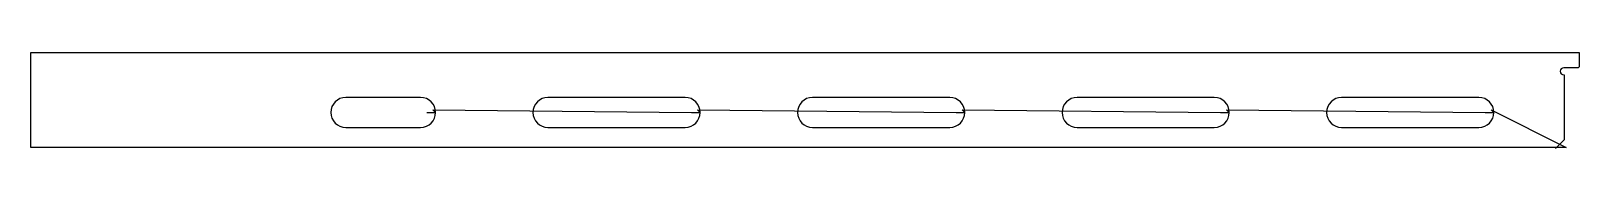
# Model space of a CAD drawing. Header units: metres. Extents: x 757 to 6960, y 794 to 1180.
import ezdxf

# ---------------------------------------------------------------- set-up
doc = ezdxf.new("R2010")
doc.units = ezdxf.units.M

msp = doc.modelspace()

# ---------------------------------------------------------------- linework, layer by layer
at = {"layer": 'TOOL_0'}
for p, q in [((757.274, 798.46), (757.274, 1179.96)), ((757.274, 1179.96), (6959.774, 1179.96)), ((6959.774, 1179.96), (6959.774, 1122.328)), ((6955.906, 1118.46), (6898.524, 1118.46)), ((6959.774, 1122.328), (6955.906, 1118.46)), ((6898.524, 1089.96), (6899.774, 1089.96)), ((6899.774, 1089.96), (6899.774, 829.399)), ((2318.529, 999.21), (2018.529, 999.21)), ((3378.528, 999.21), (2828.528, 999.21)), ((4438.527, 999.21), (3888.527, 999.21)), ((5498.526, 999.21), (4948.526, 999.21)), ((6558.525, 999.21), (6008.525, 999.21)), ((2343.529, 939.21), (2378.529, 939.21)), ((2378.529, 939.21), (2367.922, 949.817)), ((2367.922, 949.817), (3403.528, 939.21)), ((3403.528, 939.21), (3438.528, 939.21)), ((3438.528, 939.21), (3427.921, 949.817)), ((3427.921, 949.817), (4463.527, 939.21)), ((4463.527, 939.21), (4498.527, 939.21)), ((4498.527, 939.21), (4487.92, 949.817)), ((4487.92, 949.817), (5523.526, 939.21)), ((5523.526, 939.21), (5558.526, 939.21)), ((5558.526, 939.21), (5547.919, 949.817)), ((5547.919, 949.817), (6583.525, 939.21)), ((6583.525, 939.21), (6618.525, 939.21)), ((6618.525, 939.21), (6607.918, 949.817)), ((6607.918, 949.817), (6907.551, 798.46)), ((2018.529, 879.21), (2318.529, 879.21)), ((2828.528, 879.21), (3378.528, 879.21)), ((3888.527, 879.21), (4438.527, 879.21)), ((4948.526, 879.21), (5498.526, 879.21)), ((6008.525, 879.21), (6558.525, 879.21)), ((6899.774, 829.399), (6868.835, 798.46)), ((6868.835, 798.46), (757.274, 798.46)), ((6868.835, 798.46), (6865.857, 794.215)), ((6907.551, 798.46), (6868.835, 798.46))]:
    msp.add_line(p, q, dxfattribs=at)
for centre, radius, start, end in [((6898.524, 1104.21), 14.25, 90, 270), ((2018.529, 939.21), 60, 90, 270), ((2318.529, 939.21), 60, 0, 90), ((2828.528, 939.21), 60, 90, 270), ((3378.528, 939.21), 60, 0, 90), ((3888.527, 939.21), 60, 90, 270), ((4438.527, 939.21), 60, 0, 90), ((4948.526, 939.21), 60, 90, 270), ((5498.526, 939.21), 60, 0, 90), ((6008.525, 939.21), 60, 90, 270), ((6558.525, 939.21), 60, 0, 90), ((2318.529, 939.21), 60, 270, 0), ((3378.528, 939.21), 60, 270, 0), ((4438.527, 939.21), 60, 270, 0), ((5498.526, 939.21), 60, 270, 0), ((6558.525, 939.21), 60, 270, 0)]:
    msp.add_arc(centre, radius, start, end, dxfattribs=at)

doc.saveas('drawing.dxf')
